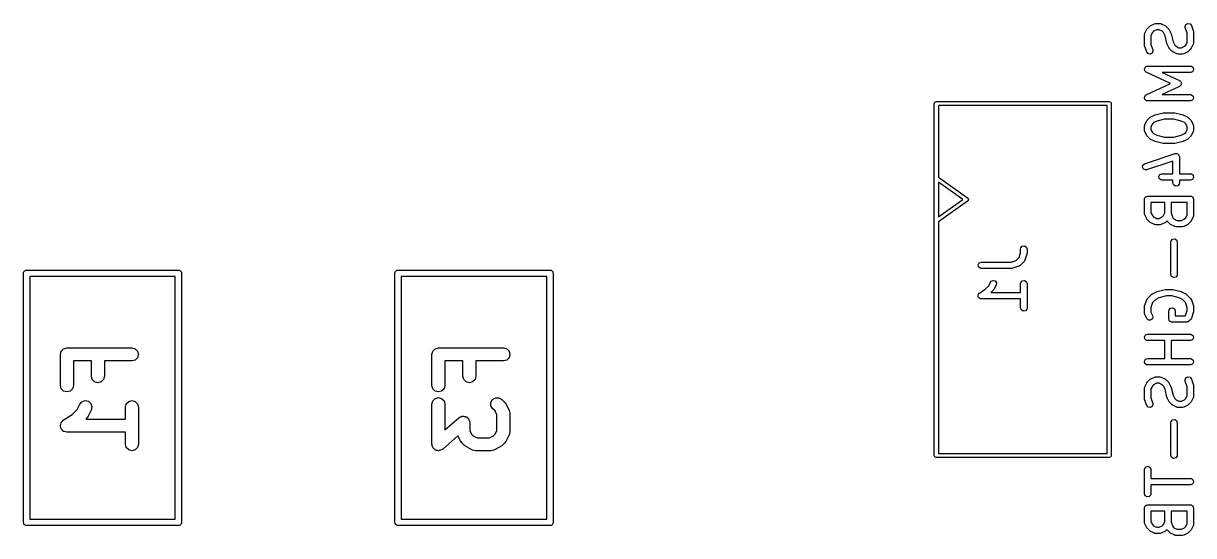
# Model space of a CAD drawing. Extents: x 0.55 to 3.98, y 0.07 to 2.99.
# Drawn here: x 2.905 to 3.984, y 0.074 to 0.546 of the extents above; entities that cross this region are included whole.
import ezdxf

# ---------------------------------------------------------------- set-up
doc = ezdxf.new("R2010")
doc.units = 0
doc.header["$MEASUREMENT"] = 0
doc.layers.add('BLACK', color=7, linetype='CONTINUOUS')

msp = doc.modelspace()

# ---------------------------------------------------------------- linework, layer by layer
at = {"layer": 'BLACK', "linetype": 'CONTINUOUS'}
for p, q in [((3.93934, 0.53723), (3.94122, 0.540979)), ((3.94122, 0.540979), (3.94174, 0.541688)), ((3.94174, 0.541688), (3.94177, 0.541747)), ((3.94177, 0.541747), (3.94365, 0.543621)), ((3.94365, 0.543621), (3.94437, 0.544128)), ((3.94437, 0.544128), (3.94441, 0.544175)), ((3.94441, 0.544175), (3.94816, 0.546049)), ((3.95018, 0.540456), (3.94748, 0.539107)), ((3.94816, 0.546049), (3.94914, 0.546342)), ((3.94914, 0.546342), (3.94932, 0.546301)), ((3.94932, 0.546301), (3.94948, 0.546361)), ((3.94948, 0.546361), (3.95323, 0.546361)), ((3.95254, 0.540456), (3.95018, 0.540456)), ((3.95523, 0.539107), (3.95254, 0.540456)), ((3.95323, 0.546361), (3.95424, 0.546183)), ((3.95424, 0.546183), (3.95438, 0.54607)), ((3.95438, 0.54607), (3.95455, 0.546049)), ((3.95455, 0.546049), (3.9583, 0.544175)), ((3.9583, 0.544175), (3.95901, 0.543649)), ((3.95901, 0.543649), (3.95907, 0.543621)), ((3.95907, 0.543621), (3.96094, 0.541747)), ((3.96094, 0.541747), (3.96145, 0.541024)), ((3.96145, 0.541024), (3.9615, 0.540979)), ((3.9615, 0.540979), (3.96337, 0.53723)), ((3.97653, 0.543489), (3.97727, 0.545367)), ((3.97668, 0.542475), (3.97653, 0.543489)), ((3.9784, 0.537305), (3.97668, 0.542475)), ((3.97727, 0.545367), (3.97905, 0.546329)), ((3.97905, 0.546329), (3.98102, 0.545924)), ((3.98102, 0.545924), (3.98228, 0.544342)), ((3.98228, 0.544342), (3.98415, 0.538718)), ((3.93903, 0.535909), (3.93921, 0.536919)), ((3.93903, 0.526535), (3.93903, 0.535909)), ((3.93921, 0.536919), (3.93932, 0.537054)), ((3.93932, 0.537054), (3.93934, 0.53723)), ((3.94629, 0.53791), (3.94494, 0.535212)), ((3.94494, 0.535212), (3.94494, 0.527015)), ((3.94748, 0.539107), (3.94629, 0.53791)), ((3.95643, 0.53791), (3.95523, 0.539107)), ((3.95795, 0.534879), (3.95643, 0.53791)), ((3.95974, 0.527694), (3.95795, 0.534879)), ((3.96337, 0.53723), (3.96352, 0.536741)), ((3.96352, 0.536741), (3.9636, 0.536625)), ((3.9636, 0.536625), (3.96539, 0.529441)), ((3.96539, 0.529441), (3.96691, 0.52641)), ((3.97705, 0.52641), (3.9784, 0.529107)), ((3.9784, 0.529107), (3.9784, 0.537305)), ((3.98415, 0.538718), (3.98428, 0.537845)), ((3.98428, 0.537845), (3.98431, 0.537784)), ((3.98431, 0.537784), (3.98431, 0.52841)), ((3.93905, 0.526475), (3.93903, 0.526535)), ((3.93918, 0.525602), (3.93905, 0.526475)), ((3.94106, 0.519977), (3.93918, 0.525602)), ((3.94231, 0.518395), (3.94106, 0.519977)), ((3.94429, 0.51799), (3.94231, 0.518395)), ((3.94607, 0.518952), (3.94429, 0.51799)), ((3.94494, 0.527015), (3.94666, 0.521845)), ((3.94681, 0.52083), (3.94607, 0.518952)), ((3.94666, 0.521845), (3.94681, 0.52083)), ((3.95982, 0.527578), (3.95974, 0.527694)), ((3.95996, 0.52709), (3.95982, 0.527578)), ((3.96184, 0.52334), (3.95996, 0.52709)), ((3.96189, 0.523296), (3.96184, 0.52334)), ((3.96239, 0.522573), (3.96189, 0.523296)), ((3.96427, 0.520698), (3.96239, 0.522573)), ((3.96433, 0.520671), (3.96427, 0.520698)), ((3.96503, 0.520145), (3.96433, 0.520671)), ((3.96878, 0.51827), (3.96503, 0.520145)), ((3.96691, 0.52641), (3.9681, 0.525213)), ((3.9681, 0.525213), (3.9708, 0.523864)), ((3.96896, 0.51825), (3.96878, 0.51827)), ((3.9691, 0.518136), (3.96896, 0.51825)), ((3.9701, 0.517958), (3.9691, 0.518136)), ((3.97385, 0.517958), (3.9701, 0.517958)), ((3.9708, 0.523864), (3.97316, 0.523864)), ((3.97316, 0.523864), (3.97585, 0.525213)), ((3.97402, 0.518019), (3.97385, 0.517958)), ((3.97419, 0.517978), (3.97402, 0.518019)), ((3.97518, 0.51827), (3.97419, 0.517978)), ((3.97892, 0.520145), (3.97518, 0.51827)), ((3.97585, 0.525213), (3.97705, 0.52641)), ((3.97897, 0.520192), (3.97892, 0.520145)), ((3.97969, 0.520698), (3.97897, 0.520192)), ((3.98157, 0.522573), (3.97969, 0.520698)), ((3.98159, 0.522631), (3.98157, 0.522573)), ((3.98212, 0.52334), (3.98159, 0.522631)), ((3.98399, 0.52709), (3.98212, 0.52334)), ((3.98401, 0.527265), (3.98399, 0.52709)), ((3.98413, 0.5274), (3.98401, 0.527265)), ((3.98431, 0.52841), (3.98413, 0.5274)), ((3.93904, 0.503782), (3.93914, 0.504163)), ((3.93931, 0.503197), (3.93904, 0.503782)), ((3.93908, 0.504551), (3.9394, 0.50511)), ((3.93914, 0.504163), (3.93908, 0.504551)), ((3.93943, 0.502562), (3.93931, 0.503197)), ((3.9394, 0.50511), (3.93957, 0.505733)), ((3.93973, 0.502308), (3.93943, 0.502562)), ((3.93957, 0.505733), (3.93989, 0.505959)), ((3.93989, 0.501951), (3.93973, 0.502308)), ((3.93989, 0.505959), (3.94009, 0.5063)), ((3.94073, 0.501363), (3.93989, 0.501951)), ((3.94009, 0.5063), (3.94069, 0.506521)), ((3.94069, 0.506521), (3.94122, 0.506891)), ((3.96312, 0.490915), (3.94073, 0.501363)), ((3.94122, 0.506891), (3.94161, 0.506856)), ((3.94161, 0.506856), (3.94198, 0.506991)), ((3.94198, 0.506991), (3.98135, 0.506991)), ((3.98135, 0.501086), (3.95529, 0.501086)), ((3.95529, 0.501086), (3.97135, 0.493591)), ((3.98135, 0.506991), (3.98236, 0.506813)), ((3.98325, 0.501776), (3.98135, 0.501086)), ((3.98236, 0.506813), (3.98391, 0.505515)), ((3.98426, 0.503526), (3.98325, 0.501776)), ((3.98391, 0.505515), (3.98426, 0.503526)), ((3.94073, 0.480467), (3.96312, 0.490915)), ((3.97135, 0.488239), (3.95529, 0.480744)), ((3.97135, 0.493591), (3.97167, 0.493368)), ((3.9719, 0.488781), (3.97135, 0.488239)), ((3.97167, 0.493368), (3.9718, 0.493334)), ((3.9718, 0.493334), (3.97187, 0.493227)), ((3.97187, 0.493227), (3.97219, 0.493002)), ((3.97252, 0.489221), (3.9719, 0.488781)), ((3.97219, 0.493002), (3.97252, 0.492308)), ((3.97252, 0.492308), (3.97296, 0.49168)), ((3.97259, 0.489479), (3.97252, 0.489221)), ((3.97278, 0.489668), (3.97259, 0.489479)), ((3.97285, 0.490431), (3.97278, 0.489668)), ((3.97305, 0.491171), (3.97285, 0.490431)), ((3.97296, 0.49168), (3.97293, 0.491414)), ((3.97293, 0.491414), (3.97305, 0.491171)), ((3.93908, 0.478304), (3.93927, 0.478646)), ((3.93919, 0.477669), (3.93908, 0.478304)), ((3.93913, 0.477026), (3.93919, 0.477669)), ((3.93936, 0.476704), (3.93913, 0.477026)), ((3.93927, 0.478646), (3.93931, 0.479039)), ((3.93931, 0.479039), (3.93976, 0.479495)), ((3.93943, 0.476315), (3.93936, 0.476704)), ((3.93992, 0.475901), (3.93943, 0.476315)), ((3.93976, 0.479495), (3.94009, 0.480053)), ((3.94029, 0.475372), (3.93992, 0.475901)), ((3.94009, 0.480053), (3.94046, 0.480188)), ((3.94067, 0.47527), (3.94029, 0.475372)), ((3.94046, 0.480188), (3.94073, 0.480467)), ((3.94097, 0.475017), (3.94067, 0.47527)), ((3.94198, 0.474839), (3.94097, 0.475017)), ((3.98135, 0.474839), (3.94198, 0.474839)), ((3.95529, 0.480744), (3.98135, 0.480744)), ((3.98135, 0.480744), (3.98236, 0.480566)), ((3.98325, 0.47553), (3.98135, 0.474839)), ((3.98236, 0.480566), (3.98391, 0.479268)), ((3.98426, 0.477279), (3.98325, 0.47553)), ((3.98391, 0.479268), (3.98426, 0.477279)), ((3.74504, 0.472402), (3.74562, 0.473794)), ((3.74504, 0.147598), (3.74504, 0.472402)), ((3.74562, 0.473794), (3.74701, 0.47437)), ((3.74701, 0.47437), (3.90646, 0.47437)), ((3.74898, 0.470433), (3.74898, 0.404523)), ((3.90449, 0.470433), (3.74898, 0.470433)), ((3.90449, 0.149567), (3.90449, 0.470433)), ((3.90646, 0.47437), (3.90785, 0.473794)), ((3.90785, 0.473794), (3.90843, 0.472402)), ((3.90843, 0.472402), (3.90843, 0.147598)), ((3.93934, 0.452865), (3.94122, 0.456615)), ((3.94122, 0.456615), (3.94174, 0.457324)), ((3.94174, 0.457324), (3.94177, 0.457382)), ((3.94177, 0.457382), (3.94365, 0.459257)), ((3.94365, 0.459257), (3.94437, 0.459763)), ((3.94437, 0.459763), (3.94441, 0.45981)), ((3.94441, 0.45981), (3.94816, 0.461685)), ((3.94629, 0.453545), (3.94494, 0.450848)), ((3.94748, 0.454742), (3.94629, 0.453545)), ((3.95051, 0.456258), (3.94748, 0.454742)), ((3.94816, 0.461685), (3.94865, 0.46183)), ((3.94865, 0.46183), (3.94877, 0.461909)), ((3.94877, 0.461909), (3.95627, 0.463783)), ((3.95735, 0.457966), (3.95051, 0.456258)), ((3.95627, 0.463783), (3.95685, 0.463825)), ((3.95685, 0.463825), (3.95698, 0.463871)), ((3.95698, 0.463871), (3.96636, 0.463871)), ((3.96599, 0.457966), (3.95735, 0.457966)), ((3.97282, 0.456258), (3.96599, 0.457966)), ((3.96636, 0.463871), (3.96694, 0.463769)), ((3.96694, 0.463769), (3.96707, 0.463783)), ((3.96707, 0.463783), (3.97457, 0.461909)), ((3.97585, 0.454742), (3.97282, 0.456258)), ((3.97457, 0.461909), (3.97504, 0.461701)), ((3.97504, 0.461701), (3.97518, 0.461685)), ((3.97518, 0.461685), (3.97892, 0.45981)), ((3.97705, 0.453545), (3.97585, 0.454742)), ((3.9784, 0.450848), (3.97705, 0.453545)), ((3.97892, 0.45981), (3.97963, 0.459284)), ((3.97963, 0.459284), (3.97969, 0.459257)), ((3.97969, 0.459257), (3.98157, 0.457382)), ((3.98157, 0.457382), (3.98207, 0.456659)), ((3.98207, 0.456659), (3.98212, 0.456615)), ((3.98212, 0.456615), (3.98399, 0.452865)), ((3.93903, 0.451545), (3.93921, 0.452555)), ((3.93903, 0.447795), (3.93903, 0.451545)), ((3.93909, 0.447629), (3.93903, 0.447795)), ((3.93905, 0.447458), (3.93909, 0.447629)), ((3.93934, 0.446475), (3.93905, 0.447458)), ((3.93921, 0.452555), (3.93932, 0.45269)), ((3.93932, 0.45269), (3.93934, 0.452865)), ((3.94122, 0.442725), (3.93934, 0.446475)), ((3.94126, 0.442681), (3.94122, 0.442725)), ((3.94177, 0.441958), (3.94126, 0.442681)), ((3.94494, 0.450848), (3.94494, 0.448492)), ((3.94494, 0.448492), (3.94629, 0.445795)), ((3.94629, 0.445795), (3.94748, 0.444598)), ((3.94748, 0.444598), (3.95051, 0.443082)), ((3.95051, 0.443082), (3.95735, 0.441374)), ((3.96599, 0.441374), (3.97282, 0.443082)), ((3.97282, 0.443082), (3.97585, 0.444598)), ((3.97585, 0.444598), (3.97705, 0.445795)), ((3.97705, 0.445795), (3.9784, 0.448492)), ((3.9784, 0.448492), (3.9784, 0.450848)), ((3.98212, 0.442725), (3.98159, 0.442016)), ((3.98399, 0.446475), (3.98212, 0.442725)), ((3.98399, 0.452865), (3.98429, 0.451882)), ((3.98401, 0.44665), (3.98399, 0.446475)), ((3.98413, 0.446785), (3.98401, 0.44665)), ((3.98431, 0.447795), (3.98413, 0.446785)), ((3.98429, 0.451882), (3.98425, 0.451711)), ((3.98425, 0.451711), (3.98431, 0.451545)), ((3.98431, 0.451545), (3.98431, 0.447795)), ((3.94365, 0.440083), (3.94177, 0.441958)), ((3.9437, 0.440056), (3.94365, 0.440083)), ((3.94441, 0.43953), (3.9437, 0.440056)), ((3.94816, 0.437655), (3.94441, 0.43953)), ((3.9483, 0.437639), (3.94816, 0.437655)), ((3.94877, 0.437432), (3.9483, 0.437639)), ((3.95627, 0.435557), (3.94877, 0.437432)), ((3.9564, 0.435571), (3.95627, 0.435557)), ((3.95698, 0.435469), (3.9564, 0.435571)), ((3.96636, 0.435469), (3.95698, 0.435469)), ((3.95735, 0.441374), (3.96599, 0.441374)), ((3.96648, 0.435515), (3.96636, 0.435469)), ((3.96707, 0.435557), (3.96648, 0.435515)), ((3.97457, 0.437432), (3.96707, 0.435557)), ((3.97469, 0.43751), (3.97457, 0.437432)), ((3.97518, 0.437655), (3.97469, 0.43751)), ((3.97892, 0.43953), (3.97518, 0.437655)), ((3.97897, 0.439577), (3.97892, 0.43953)), ((3.97969, 0.440083), (3.97897, 0.439577)), ((3.98157, 0.441958), (3.97969, 0.440083)), ((3.98159, 0.442016), (3.98157, 0.441958)), ((3.93917, 0.416851), (3.9673, 0.426225)), ((3.9673, 0.426225), (3.96831, 0.426375)), ((3.96831, 0.426375), (3.96852, 0.426292)), ((3.96852, 0.426292), (3.96874, 0.426331)), ((3.96874, 0.426331), (3.96944, 0.425929)), ((3.96944, 0.425929), (3.97019, 0.425633)), ((3.97019, 0.425633), (3.9703, 0.425434)), ((3.9703, 0.425434), (3.97049, 0.425321)), ((3.97049, 0.425321), (3.97077, 0.424565)), ((3.97077, 0.424565), (3.97115, 0.423856)), ((3.97115, 0.423856), (3.97111, 0.423635)), ((3.97111, 0.423635), (3.97118, 0.423423)), ((3.97118, 0.423423), (3.97118, 0.407628)), ((3.93719, 0.413616), (3.93759, 0.415595)), ((3.93815, 0.41184), (3.93719, 0.413616)), ((3.93759, 0.415595), (3.93917, 0.416851)), ((3.94003, 0.411098), (3.93815, 0.41184)), ((3.94104, 0.411248), (3.94003, 0.411098)), ((3.96528, 0.419327), (3.94104, 0.411248)), ((3.96528, 0.407628), (3.96528, 0.419327)), ((3.74898, 0.404523), (3.77598, 0.385426)), ((3.77144, 0.383819), (3.74898, 0.399701)), ((3.74898, 0.399701), (3.74898, 0.367937)), ((3.9522, 0.405188), (3.95321, 0.406938)), ((3.95255, 0.403199), (3.9522, 0.405188)), ((3.9541, 0.401901), (3.95255, 0.403199)), ((3.95321, 0.406938), (3.95511, 0.407628)), ((3.95511, 0.401723), (3.9541, 0.401901)), ((3.95511, 0.407628), (3.96528, 0.407628)), ((3.96528, 0.401723), (3.95511, 0.401723)), ((3.96528, 0.399051), (3.96528, 0.401723)), ((3.97118, 0.407628), (3.98135, 0.407628)), ((3.98135, 0.401723), (3.97118, 0.401723)), ((3.97118, 0.401723), (3.97118, 0.399051)), ((3.98135, 0.407628), (3.98236, 0.40745)), ((3.98325, 0.402414), (3.98135, 0.401723)), ((3.98236, 0.40745), (3.98391, 0.406152)), ((3.98426, 0.404163), (3.98325, 0.402414)), ((3.98391, 0.406152), (3.98426, 0.404163)), ((3.96597, 0.397153), (3.96528, 0.399051)), ((3.96772, 0.396143), (3.96597, 0.397153)), ((3.96971, 0.396494), (3.96772, 0.396143)), ((3.971, 0.398041), (3.96971, 0.396494)), ((3.97118, 0.399051), (3.971, 0.398041)), ((3.74898, 0.367937), (3.77144, 0.383819)), ((3.77598, 0.382212), (3.74898, 0.363115)), ((3.77598, 0.385426), (3.77617, 0.385137)), ((3.77617, 0.3825), (3.77598, 0.382212)), ((3.77617, 0.385137), (3.77645, 0.384955)), ((3.77645, 0.382682), (3.77617, 0.3825)), ((3.77645, 0.384955), (3.77655, 0.384525)), ((3.77655, 0.383113), (3.77645, 0.382682)), ((3.77655, 0.384525), (3.77679, 0.384152)), ((3.77679, 0.383486), (3.77655, 0.383113)), ((3.77679, 0.384152), (3.77671, 0.383819)), ((3.77671, 0.383819), (3.77679, 0.383486)), ((3.93903, 0.384053), (3.9391, 0.384437)), ((3.93903, 0.37093), (3.93903, 0.384053)), ((3.93908, 0.384566), (3.93914, 0.38468)), ((3.9391, 0.384437), (3.93908, 0.384566)), ((3.93914, 0.38468), (3.93921, 0.385063)), ((3.93921, 0.385063), (3.9397, 0.385651)), ((3.9397, 0.385651), (3.94009, 0.386315)), ((3.94009, 0.386315), (3.94034, 0.386406)), ((3.94034, 0.386406), (3.94051, 0.38661)), ((3.94051, 0.38661), (3.94126, 0.386744)), ((3.94126, 0.386744), (3.94198, 0.387006)), ((3.94198, 0.387006), (3.98135, 0.387006)), ((3.94494, 0.381101), (3.94494, 0.371627)), ((3.95778, 0.381101), (3.94494, 0.381101)), ((3.95778, 0.371627), (3.95778, 0.381101)), ((3.96368, 0.381101), (3.96368, 0.371409)), ((3.9784, 0.381101), (3.96368, 0.381101)), ((3.9784, 0.369752), (3.9784, 0.381101)), ((3.98135, 0.387006), (3.98174, 0.386938)), ((3.98174, 0.386938), (3.98187, 0.386961)), ((3.98187, 0.386961), (3.98198, 0.386896)), ((3.98198, 0.386896), (3.98236, 0.386828)), ((3.98236, 0.386828), (3.98295, 0.386335)), ((3.98295, 0.386335), (3.98362, 0.385951)), ((3.98362, 0.385951), (3.98371, 0.385701)), ((3.98371, 0.385701), (3.98391, 0.38553)), ((3.98391, 0.38553), (3.98404, 0.384774)), ((3.98404, 0.384774), (3.98431, 0.384053)), ((3.98431, 0.384053), (3.98431, 0.369055)), ((3.93909, 0.370764), (3.93903, 0.37093)), ((3.93905, 0.370592), (3.93909, 0.370764)), ((3.93934, 0.369609), (3.93905, 0.370592)), ((3.94122, 0.36586), (3.93934, 0.369609)), ((3.94494, 0.371627), (3.94629, 0.368929)), ((3.94629, 0.368929), (3.94748, 0.367732)), ((3.94748, 0.367732), (3.95018, 0.366384)), ((3.95254, 0.366384), (3.95523, 0.367732)), ((3.95523, 0.367732), (3.95643, 0.368929)), ((3.95643, 0.368929), (3.95778, 0.371627)), ((3.96368, 0.371409), (3.96519, 0.366901)), ((3.96519, 0.366901), (3.96623, 0.365858)), ((3.97585, 0.365858), (3.97705, 0.367055)), ((3.97705, 0.367055), (3.9784, 0.369752)), ((3.98399, 0.367735), (3.98212, 0.363985)), ((3.98401, 0.36791), (3.98399, 0.367735)), ((3.98413, 0.368045), (3.98401, 0.36791)), ((3.98431, 0.369055), (3.98413, 0.368045)), ((3.74898, 0.363115), (3.74898, 0.149567)), ((3.94126, 0.365815), (3.94122, 0.36586)), ((3.94177, 0.365092), (3.94126, 0.365815)), ((3.94365, 0.363218), (3.94177, 0.365092)), ((3.9437, 0.36319), (3.94365, 0.363218)), ((3.94441, 0.362665), (3.9437, 0.36319)), ((3.94816, 0.36079), (3.94441, 0.362665)), ((3.94834, 0.36077), (3.94816, 0.36079)), ((3.94847, 0.360656), (3.94834, 0.36077)), ((3.94948, 0.360478), (3.94847, 0.360656)), ((3.95323, 0.360478), (3.94948, 0.360478)), ((3.95018, 0.366384), (3.95254, 0.366384)), ((3.9534, 0.360538), (3.95323, 0.360478)), ((3.95357, 0.360497), (3.9534, 0.360538)), ((3.95455, 0.36079), (3.95357, 0.360497)), ((3.9583, 0.362665), (3.95455, 0.36079)), ((3.95835, 0.362711), (3.9583, 0.362665)), ((3.95907, 0.363218), (3.95835, 0.362711)), ((3.95993, 0.364076), (3.95907, 0.363218)), ((3.95993, 0.364058), (3.95993, 0.364076)), ((3.96052, 0.363218), (3.95993, 0.364058)), ((3.96239, 0.361343), (3.96052, 0.363218)), ((3.96245, 0.361316), (3.96239, 0.361343)), ((3.96316, 0.36079), (3.96245, 0.361316)), ((3.96691, 0.358915), (3.96316, 0.36079)), ((3.96623, 0.365858), (3.96893, 0.364509)), ((3.96709, 0.358895), (3.96691, 0.358915)), ((3.96722, 0.358781), (3.96709, 0.358895)), ((3.96823, 0.358603), (3.96722, 0.358781)), ((3.97385, 0.358603), (3.96823, 0.358603)), ((3.96893, 0.364509), (3.97316, 0.364509)), ((3.97316, 0.364509), (3.97585, 0.365858)), ((3.97402, 0.358664), (3.97385, 0.358603)), ((3.97419, 0.358623), (3.97402, 0.358664)), ((3.97518, 0.358915), (3.97419, 0.358623)), ((3.97892, 0.36079), (3.97518, 0.358915)), ((3.97897, 0.360837), (3.97892, 0.36079)), ((3.97969, 0.361343), (3.97897, 0.360837)), ((3.98157, 0.363218), (3.97969, 0.361343)), ((3.98159, 0.363276), (3.98157, 0.363218)), ((3.98212, 0.363985), (3.98159, 0.363276)), ((3.9634, 0.344683), (3.96358, 0.345693)), ((3.96358, 0.345693), (3.96488, 0.34724)), ((3.96488, 0.34724), (3.96687, 0.347591)), ((3.96687, 0.347591), (3.96862, 0.346581)), ((3.96862, 0.346581), (3.96931, 0.344683)), ((3.82335, 0.330343), (3.82486, 0.334851)), ((3.82486, 0.338121), (3.82504, 0.339131)), ((3.82486, 0.334851), (3.82486, 0.338121)), ((3.82504, 0.339131), (3.82633, 0.340679)), ((3.82633, 0.340679), (3.82832, 0.341029)), ((3.82832, 0.341029), (3.83007, 0.340019)), ((3.83007, 0.340019), (3.83076, 0.338121)), ((3.83076, 0.338121), (3.83076, 0.334372)), ((3.9634, 0.314687), (3.9634, 0.344683)), ((3.96931, 0.344683), (3.96931, 0.314687)), ((3.78553, 0.323636), (3.78654, 0.325385)), ((3.78654, 0.325385), (3.78844, 0.326076)), ((3.78844, 0.326076), (3.81608, 0.326076)), ((3.81608, 0.326076), (3.82059, 0.327579)), ((3.82059, 0.327579), (3.82335, 0.330343)), ((3.82802, 0.32666), (3.82427, 0.32291)), ((3.8281, 0.32682), (3.82802, 0.32666)), ((3.82825, 0.326912), (3.8281, 0.32682)), ((3.82874, 0.327814), (3.82825, 0.326912)), ((3.83061, 0.333438), (3.82874, 0.327814)), ((3.83076, 0.334372), (3.83061, 0.333503)), ((3.83061, 0.333503), (3.83061, 0.333438)), ((2.90539, 0.315787), (2.90546, 0.316171)), ((2.90539, 0.085787), (2.90539, 0.315787)), ((2.90544, 0.3163), (2.9055, 0.316414)), ((2.90546, 0.316171), (2.90544, 0.3163)), ((2.9055, 0.316414), (2.90557, 0.316797)), ((2.90557, 0.316797), (2.90606, 0.317385)), ((2.90606, 0.317385), (2.90645, 0.318049)), ((2.90645, 0.318049), (2.9067, 0.31814)), ((2.9067, 0.31814), (2.90687, 0.318345)), ((2.90687, 0.318345), (2.90763, 0.318478)), ((2.90763, 0.318478), (2.90835, 0.31874)), ((2.90835, 0.31874), (3.04835, 0.31874)), ((3.04835, 0.31874), (3.04873, 0.318673)), ((3.04873, 0.318673), (3.04886, 0.318695)), ((3.04886, 0.318695), (3.04897, 0.31863)), ((3.04897, 0.31863), (3.04936, 0.318562)), ((3.04936, 0.318562), (3.04994, 0.318069)), ((3.04994, 0.318069), (3.05061, 0.317685)), ((3.05061, 0.317685), (3.0507, 0.317435)), ((3.0507, 0.317435), (3.0509, 0.317264)), ((3.0509, 0.317264), (3.05104, 0.316508)), ((3.05104, 0.316508), (3.0513, 0.315787)), ((3.0513, 0.315787), (3.0513, 0.085787)), ((3.24791, 0.315787), (3.24798, 0.316171)), ((3.24791, 0.085787), (3.24791, 0.315787)), ((3.24796, 0.3163), (3.24802, 0.316414)), ((3.24798, 0.316171), (3.24796, 0.3163)), ((3.24802, 0.316414), (3.24809, 0.316797)), ((3.24809, 0.316797), (3.24858, 0.317385)), ((3.24858, 0.317385), (3.24897, 0.318049)), ((3.24897, 0.318049), (3.24922, 0.31814)), ((3.24922, 0.31814), (3.24939, 0.318345)), ((3.24939, 0.318345), (3.25015, 0.318478)), ((3.25015, 0.318478), (3.25087, 0.31874)), ((3.25087, 0.31874), (3.39087, 0.31874)), ((3.39087, 0.31874), (3.39125, 0.318673)), ((3.39125, 0.318673), (3.39138, 0.318695)), ((3.39138, 0.318695), (3.39149, 0.31863)), ((3.39149, 0.31863), (3.39188, 0.318562)), ((3.39188, 0.318562), (3.39246, 0.318069)), ((3.39246, 0.318069), (3.39313, 0.317685)), ((3.39313, 0.317685), (3.39322, 0.317435)), ((3.39322, 0.317435), (3.39342, 0.317264)), ((3.39342, 0.317264), (3.39356, 0.316508)), ((3.39356, 0.316508), (3.39382, 0.315787)), ((3.39382, 0.315787), (3.39382, 0.085787)), ((3.78588, 0.321647), (3.78553, 0.323636)), ((3.78743, 0.320349), (3.78588, 0.321647)), ((3.78844, 0.320171), (3.78743, 0.320349)), ((3.81656, 0.320171), (3.78844, 0.320171)), ((3.81662, 0.320193), (3.81656, 0.320171)), ((3.8175, 0.320322), (3.81662, 0.320193)), ((3.82312, 0.322197), (3.8175, 0.320322)), ((3.82326, 0.322307), (3.82312, 0.322197)), ((3.82343, 0.322322), (3.82326, 0.322307)), ((3.82427, 0.32291), (3.82343, 0.322322)), ((3.96409, 0.312789), (3.9634, 0.314687)), ((3.96913, 0.313677), (3.96783, 0.31213)), ((3.96931, 0.314687), (3.96913, 0.313677)), ((2.9113, 0.312835), (2.9113, 0.08874)), ((3.04539, 0.312835), (2.9113, 0.312835)), ((3.04539, 0.08874), (3.04539, 0.312835)), ((3.25382, 0.312835), (3.25382, 0.08874)), ((3.38791, 0.312835), (3.25382, 0.312835)), ((3.38791, 0.08874), (3.38791, 0.312835)), ((3.79218, 0.301046), (3.79539, 0.30425)), ((3.79539, 0.30425), (3.79705, 0.307571)), ((3.79705, 0.307571), (3.79766, 0.308395)), ((3.79766, 0.308395), (3.79951, 0.309198)), ((3.79951, 0.309198), (3.80145, 0.308622)), ((3.80233, 0.30493), (3.80046, 0.30118)), ((3.80145, 0.308622), (3.80256, 0.306936)), ((3.80256, 0.306936), (3.80233, 0.30493)), ((3.82486, 0.30625), (3.82504, 0.30726)), ((3.82486, 0.297955), (3.82486, 0.30625)), ((3.82504, 0.30726), (3.82633, 0.308808)), ((3.82633, 0.308808), (3.82832, 0.309158)), ((3.82832, 0.309158), (3.83007, 0.308148)), ((3.83007, 0.308148), (3.83076, 0.30625)), ((3.83076, 0.30625), (3.83076, 0.283753)), ((3.96584, 0.311779), (3.96409, 0.312789)), ((3.96783, 0.31213), (3.96584, 0.311779)), ((3.78553, 0.295515), (3.78562, 0.295662)), ((3.78568, 0.294671), (3.78553, 0.295515)), ((3.78561, 0.295831), (3.78611, 0.296521)), ((3.78562, 0.295662), (3.78561, 0.295831)), ((3.78574, 0.293816), (3.78568, 0.294671)), ((3.78585, 0.293693), (3.78574, 0.293816)), ((3.78588, 0.293526), (3.78585, 0.293693)), ((3.78654, 0.292975), (3.78588, 0.293526)), ((3.78611, 0.296521), (3.78654, 0.297264)), ((3.78654, 0.297264), (3.7867, 0.297322)), ((3.78713, 0.292355), (3.78654, 0.292975)), ((3.7867, 0.297322), (3.7868, 0.297459)), ((3.7868, 0.297459), (3.79218, 0.301046)), ((3.7873, 0.292336), (3.78713, 0.292355)), ((3.78743, 0.292227), (3.7873, 0.292336)), ((3.78844, 0.292049), (3.78743, 0.292227)), ((3.82486, 0.292049), (3.78844, 0.292049)), ((3.7999, 0.300413), (3.79744, 0.297955)), ((3.79744, 0.297955), (3.82486, 0.297955)), ((3.79993, 0.300471), (3.7999, 0.300413)), ((3.80046, 0.30118), (3.79993, 0.300471)), ((3.82486, 0.283753), (3.82486, 0.292049)), ((3.94106, 0.291249), (3.94155, 0.292151)), ((3.94155, 0.292151), (3.9417, 0.292243)), ((3.9417, 0.292243), (3.94177, 0.292403)), ((3.94177, 0.292403), (3.94552, 0.296152)), ((3.94552, 0.296152), (3.94624, 0.296659)), ((3.94624, 0.296659), (3.94629, 0.296706)), ((3.94629, 0.296706), (3.95004, 0.29858)), ((3.94936, 0.291638), (3.94644, 0.28872)), ((3.95239, 0.293153), (3.94936, 0.291638)), ((3.95004, 0.29858), (3.95053, 0.298726)), ((3.95053, 0.298726), (3.95064, 0.298804)), ((3.95064, 0.298804), (3.95814, 0.300679)), ((3.95922, 0.294861), (3.95239, 0.293153)), ((3.95814, 0.300679), (3.95873, 0.30072)), ((3.95873, 0.30072), (3.95886, 0.300767)), ((3.95886, 0.300767), (3.96448, 0.300767)), ((3.96412, 0.294861), (3.95922, 0.294861)), ((3.97095, 0.293153), (3.96412, 0.294861)), ((3.96448, 0.300767), (3.96506, 0.300664)), ((3.96506, 0.300664), (3.9652, 0.300679)), ((3.9652, 0.300679), (3.9727, 0.298804)), ((3.97398, 0.291638), (3.97095, 0.293153)), ((3.9727, 0.298804), (3.97316, 0.298596)), ((3.97316, 0.298596), (3.9733, 0.29858)), ((3.9733, 0.29858), (3.97705, 0.296706)), ((3.9769, 0.28872), (3.97398, 0.291638)), ((3.97705, 0.296706), (3.97776, 0.29618)), ((3.97776, 0.29618), (3.97782, 0.296152)), ((3.97782, 0.296152), (3.98157, 0.292403)), ((3.98157, 0.292403), (3.98215, 0.291563)), ((3.98215, 0.291563), (3.98217, 0.291387)), ((3.98217, 0.291387), (3.98228, 0.291249)), ((3.82555, 0.281855), (3.82486, 0.283753)), ((3.8273, 0.280845), (3.82555, 0.281855)), ((3.82929, 0.281196), (3.8273, 0.280845)), ((3.83058, 0.282743), (3.82929, 0.281196)), ((3.83076, 0.283753), (3.83058, 0.282743)), ((3.93903, 0.284691), (3.93918, 0.28556)), ((3.93903, 0.279066), (3.93903, 0.284691)), ((3.93918, 0.285624), (3.94106, 0.291249)), ((3.93918, 0.28556), (3.93918, 0.285624)), ((3.94644, 0.28872), (3.94494, 0.284211)), ((3.94494, 0.284211), (3.94494, 0.279763)), ((3.96153, 0.280941), (3.96171, 0.281951)), ((3.96153, 0.273442), (3.96153, 0.280941)), ((3.96171, 0.281951), (3.963, 0.283498)), ((3.963, 0.283498), (3.96499, 0.283849)), ((3.96499, 0.283849), (3.96674, 0.282839)), ((3.96674, 0.282839), (3.96743, 0.280941)), ((3.96743, 0.280941), (3.96743, 0.276395)), ((3.9784, 0.284212), (3.9769, 0.28872)), ((3.9769, 0.276912), (3.9784, 0.28142)), ((3.9784, 0.28142), (3.9784, 0.284212)), ((3.98228, 0.291249), (3.98415, 0.285624)), ((3.98415, 0.285624), (3.98428, 0.284751)), ((3.98431, 0.280941), (3.98415, 0.280072)), ((3.98428, 0.284751), (3.98431, 0.284691)), ((3.98431, 0.284691), (3.98431, 0.280941)), ((3.93909, 0.2789), (3.93903, 0.279066)), ((3.93905, 0.278729), (3.93909, 0.2789)), ((3.93934, 0.277746), (3.93905, 0.278729)), ((3.94122, 0.273996), (3.93934, 0.277746)), ((3.94268, 0.272608), (3.94122, 0.273996)), ((3.9447, 0.272487), (3.94268, 0.272608)), ((3.94632, 0.27369), (3.9447, 0.272487)), ((3.94494, 0.279763), (3.9465, 0.276637)), ((3.94679, 0.275654), (3.94632, 0.27369)), ((3.9465, 0.276637), (3.94679, 0.275654)), ((3.96179, 0.272721), (3.96153, 0.273442)), ((3.96192, 0.271966), (3.96179, 0.272721)), ((3.96213, 0.271794), (3.96192, 0.271966)), ((3.96222, 0.271544), (3.96213, 0.271794)), ((3.96288, 0.271161), (3.96222, 0.271544)), ((3.96347, 0.270667), (3.96288, 0.271161)), ((3.96385, 0.2706), (3.96347, 0.270667)), ((3.96397, 0.270534), (3.96385, 0.2706)), ((3.9641, 0.270557), (3.96397, 0.270534)), ((3.96448, 0.270489), (3.9641, 0.270557)), ((3.9776, 0.270489), (3.96448, 0.270489)), ((3.96743, 0.276395), (3.97638, 0.276395)), ((3.97638, 0.276395), (3.9769, 0.276912)), ((3.97821, 0.27071), (3.9776, 0.270489)), ((3.97885, 0.270766), (3.97821, 0.27071)), ((3.97938, 0.271136), (3.97885, 0.270766)), ((3.9795, 0.27118), (3.97938, 0.271136)), ((3.97954, 0.271249), (3.9795, 0.27118)), ((3.97969, 0.271354), (3.97954, 0.271249)), ((3.98157, 0.273229), (3.97969, 0.271354)), ((3.98164, 0.273389), (3.98157, 0.273229)), ((3.98179, 0.273481), (3.98164, 0.273389)), ((3.98228, 0.274383), (3.98179, 0.273481)), ((3.98415, 0.280007), (3.98228, 0.274383)), ((3.98415, 0.280072), (3.98415, 0.280007)), ((3.94009, 0.258831), (3.94198, 0.259522)), ((3.94198, 0.259522), (3.98135, 0.259522)), ((3.98135, 0.259522), (3.98236, 0.259344)), ((3.98236, 0.259344), (3.98391, 0.258046)), ((3.93908, 0.257082), (3.94009, 0.258831)), ((3.93943, 0.255093), (3.93908, 0.257082)), ((3.94097, 0.253795), (3.93943, 0.255093)), ((3.94198, 0.253616), (3.94097, 0.253795)), ((3.95778, 0.253616), (3.94198, 0.253616)), ((3.95778, 0.237025), (3.95778, 0.253616)), ((3.98135, 0.253616), (3.96368, 0.253616)), ((3.96368, 0.253616), (3.96368, 0.237025)), ((3.98325, 0.254307), (3.98135, 0.253616)), ((3.98426, 0.256056), (3.98325, 0.254307)), ((3.98391, 0.258046), (3.98426, 0.256056)), ((2.93949, 0.240787), (2.94029, 0.243787)), ((2.93949, 0.212216), (2.93949, 0.240787)), ((2.94029, 0.243787), (2.94249, 0.245984)), ((2.94249, 0.245984), (2.94549, 0.246787)), ((2.94549, 0.246787), (3.00549, 0.246787)), ((3.00549, 0.246787), (3.00849, 0.245984)), ((3.00849, 0.245984), (3.01069, 0.243787)), ((3.01069, 0.237787), (3.00849, 0.235591)), ((3.01069, 0.243787), (3.01149, 0.240787)), ((3.01149, 0.240787), (3.01069, 0.237787)), ((3.28201, 0.240787), (3.28281, 0.243787)), ((3.28201, 0.212216), (3.28201, 0.240787)), ((3.28281, 0.243787), (3.28501, 0.245984)), ((3.28501, 0.245984), (3.28801, 0.246787)), ((3.28801, 0.246787), (3.34801, 0.246787)), ((3.34801, 0.246787), (3.35101, 0.245984)), ((3.35101, 0.245984), (3.35321, 0.243787)), ((3.35321, 0.237787), (3.35101, 0.235591)), ((3.35321, 0.243787), (3.35401, 0.240787)), ((3.35401, 0.240787), (3.35321, 0.237787)), ((2.96806, 0.234787), (2.95149, 0.234787)), ((2.95149, 0.234787), (2.95149, 0.212216)), ((2.96806, 0.220787), (2.96806, 0.234787)), ((3.00549, 0.234787), (2.98006, 0.234787)), ((2.98006, 0.234787), (2.98006, 0.220787)), ((3.00849, 0.235591), (3.00549, 0.234787)), ((3.31058, 0.234787), (3.29401, 0.234787)), ((3.29401, 0.234787), (3.29401, 0.212216)), ((3.31058, 0.220787), (3.31058, 0.234787)), ((3.34801, 0.234787), (3.32258, 0.234787)), ((3.32258, 0.234787), (3.32258, 0.220787)), ((3.35101, 0.235591), (3.34801, 0.234787)), ((3.93908, 0.234585), (3.94009, 0.236334)), ((3.93943, 0.232596), (3.93908, 0.234585)), ((3.94097, 0.231297), (3.93943, 0.232596)), ((3.94009, 0.236334), (3.94198, 0.237025)), ((3.94198, 0.231119), (3.94097, 0.231297)), ((3.94198, 0.237025), (3.95778, 0.237025)), ((3.98135, 0.231119), (3.94198, 0.231119)), ((3.96368, 0.237025), (3.98135, 0.237025)), ((3.98135, 0.237025), (3.98236, 0.236847)), ((3.98325, 0.23181), (3.98135, 0.231119)), ((3.98236, 0.236847), (3.98391, 0.235548)), ((3.98426, 0.233559), (3.98325, 0.23181)), ((3.98391, 0.235548), (3.98426, 0.233559)), ((2.96886, 0.217787), (2.96806, 0.220787)), ((2.97106, 0.215591), (2.96886, 0.217787)), ((2.97926, 0.217787), (2.97706, 0.215591)), ((2.98006, 0.220787), (2.97926, 0.217787)), ((3.31138, 0.217787), (3.31058, 0.220787)), ((3.31358, 0.215591), (3.31138, 0.217787)), ((3.32178, 0.217787), (3.31958, 0.215591)), ((3.32258, 0.220787), (3.32178, 0.217787)), ((3.94177, 0.215538), (3.94365, 0.217412)), ((3.94365, 0.217412), (3.94437, 0.217919)), ((3.94437, 0.217919), (3.94441, 0.217965)), ((3.94441, 0.217965), (3.94816, 0.21984)), ((3.94816, 0.21984), (3.94914, 0.220133)), ((3.94914, 0.220133), (3.94932, 0.220091)), ((3.94932, 0.220091), (3.94948, 0.220152)), ((3.94948, 0.220152), (3.95323, 0.220152)), ((3.95323, 0.220152), (3.95424, 0.219974)), ((3.95424, 0.219974), (3.95438, 0.21986)), ((3.95438, 0.21986), (3.95455, 0.21984)), ((3.95455, 0.21984), (3.9583, 0.217965)), ((3.9583, 0.217965), (3.95901, 0.217439)), ((3.95901, 0.217439), (3.95907, 0.217412)), ((3.95907, 0.217412), (3.96094, 0.215538)), ((3.97653, 0.21728), (3.97727, 0.219158)), ((3.97668, 0.216265), (3.97653, 0.21728)), ((3.9784, 0.211096), (3.97668, 0.216265)), ((3.97727, 0.219158), (3.97905, 0.22012)), ((3.97905, 0.22012), (3.98102, 0.219715)), ((3.98102, 0.219715), (3.98228, 0.218133)), ((3.98228, 0.218133), (3.98415, 0.212509)), ((2.94029, 0.209216), (2.93949, 0.212216)), ((2.94249, 0.20702), (2.94029, 0.209216)), ((2.94549, 0.206216), (2.94249, 0.20702)), ((2.94849, 0.20702), (2.94549, 0.206216)), ((2.95069, 0.209216), (2.94849, 0.20702)), ((2.95149, 0.212216), (2.95069, 0.209216)), ((2.97406, 0.214787), (2.97106, 0.215591)), ((2.97706, 0.215591), (2.97406, 0.214787)), ((3.28281, 0.209216), (3.28201, 0.212216)), ((3.28501, 0.20702), (3.28281, 0.209216)), ((3.28801, 0.206216), (3.28501, 0.20702)), ((3.29101, 0.20702), (3.28801, 0.206216)), ((3.29321, 0.209216), (3.29101, 0.20702)), ((3.29401, 0.212216), (3.29321, 0.209216)), ((3.31658, 0.214787), (3.31358, 0.215591)), ((3.31958, 0.215591), (3.31658, 0.214787)), ((3.93903, 0.2097), (3.93921, 0.21071)), ((3.93903, 0.200326), (3.93903, 0.2097)), ((3.93921, 0.21071), (3.93932, 0.210845)), ((3.93932, 0.210845), (3.93934, 0.211021)), ((3.93934, 0.211021), (3.94122, 0.21477)), ((3.94122, 0.21477), (3.94174, 0.215479)), ((3.94174, 0.215479), (3.94177, 0.215538)), ((3.94629, 0.211701), (3.94494, 0.209003)), ((3.94494, 0.209003), (3.94494, 0.200805)), ((3.94748, 0.212898), (3.94629, 0.211701)), ((3.95018, 0.214246), (3.94748, 0.212898)), ((3.95254, 0.214246), (3.95018, 0.214246)), ((3.95523, 0.212898), (3.95254, 0.214246)), ((3.95643, 0.211701), (3.95523, 0.212898)), ((3.95795, 0.208669), (3.95643, 0.211701)), ((3.95974, 0.201485), (3.95795, 0.208669)), ((3.96094, 0.215538), (3.96145, 0.214814)), ((3.96145, 0.214814), (3.9615, 0.21477)), ((3.9615, 0.21477), (3.96337, 0.211021)), ((3.96337, 0.211021), (3.96352, 0.210532)), ((3.96352, 0.210532), (3.9636, 0.210416)), ((3.9636, 0.210416), (3.96539, 0.203232)), ((3.9784, 0.202898), (3.9784, 0.211096)), ((3.98415, 0.212509), (3.98428, 0.211635)), ((3.98428, 0.211635), (3.98431, 0.211575)), ((3.98431, 0.211575), (3.98431, 0.202201)), ((2.95484, 0.190056), (2.95727, 0.194899)), ((2.95727, 0.194899), (2.95933, 0.197223)), ((2.95933, 0.197223), (2.96227, 0.198205)), ((2.96227, 0.198205), (2.96532, 0.197583)), ((2.96532, 0.197583), (2.96764, 0.195522)), ((2.96764, 0.195522), (2.96862, 0.192575)), ((2.99949, 0.192216), (3.00029, 0.195216)), ((3.00029, 0.195216), (3.00249, 0.197412)), ((3.00249, 0.197412), (3.00549, 0.198216)), ((3.00549, 0.198216), (3.00849, 0.197412)), ((3.00849, 0.197412), (3.01069, 0.195216)), ((3.01069, 0.195216), (3.01149, 0.192216)), ((3.28201, 0.195073), (3.28281, 0.198073)), ((3.28201, 0.15793), (3.28201, 0.195073)), ((3.28281, 0.198073), (3.28501, 0.200269)), ((3.28501, 0.200269), (3.28801, 0.201073)), ((3.28801, 0.201073), (3.29101, 0.200269)), ((3.29101, 0.200269), (3.29321, 0.198073)), ((3.29321, 0.198073), (3.29401, 0.195073)), ((3.29401, 0.195073), (3.29401, 0.171153)), ((3.3365, 0.196626), (3.33805, 0.199316)), ((3.3365, 0.19352), (3.3365, 0.196626)), ((3.33805, 0.199316), (3.34074, 0.200869)), ((3.34074, 0.200869), (3.34385, 0.200869)), ((3.34385, 0.200869), (3.34654, 0.199316)), ((3.34654, 0.199316), (3.34939, 0.196459)), ((3.34939, 0.196459), (3.34988, 0.195622)), ((3.34988, 0.195622), (3.35052, 0.194899)), ((3.35052, 0.194899), (3.35338, 0.189185)), ((3.93905, 0.200266), (3.93903, 0.200326)), ((3.93918, 0.199392), (3.93905, 0.200266)), ((3.94106, 0.193768), (3.93918, 0.199392)), ((3.94494, 0.200805), (3.94666, 0.195636)), ((3.94681, 0.194621), (3.94607, 0.192743)), ((3.94666, 0.195636), (3.94681, 0.194621)), ((3.95982, 0.201369), (3.95974, 0.201485)), ((3.95996, 0.20088), (3.95982, 0.201369)), ((3.96184, 0.197131), (3.95996, 0.20088)), ((3.96189, 0.197087), (3.96184, 0.197131)), ((3.96239, 0.196364), (3.96189, 0.197087)), ((3.96427, 0.194489), (3.96239, 0.196364)), ((3.96433, 0.194462), (3.96427, 0.194489)), ((3.96503, 0.193936), (3.96433, 0.194462)), ((3.96539, 0.203232), (3.96691, 0.200201)), ((3.96691, 0.200201), (3.9681, 0.199003)), ((3.9681, 0.199003), (3.9708, 0.197655)), ((3.9708, 0.197655), (3.97316, 0.197655)), ((3.97316, 0.197655), (3.97585, 0.199003)), ((3.97585, 0.199003), (3.97705, 0.200201)), ((3.97705, 0.200201), (3.9784, 0.202898)), ((3.97969, 0.194489), (3.97897, 0.193982)), ((3.98157, 0.196364), (3.97969, 0.194489)), ((3.98159, 0.196422), (3.98157, 0.196364)), ((3.98212, 0.197131), (3.98159, 0.196422)), ((3.98399, 0.20088), (3.98212, 0.197131)), ((3.98401, 0.201056), (3.98399, 0.20088)), ((3.98413, 0.201191), (3.98401, 0.201056)), ((3.98431, 0.202201), (3.98413, 0.201191)), ((2.94216, 0.180065), (2.95024, 0.18545)), ((2.95024, 0.18545), (2.95484, 0.190056)), ((2.96514, 0.183818), (2.9645, 0.183096)), ((2.968, 0.189533), (2.96514, 0.183818)), ((2.96862, 0.192575), (2.968, 0.189533)), ((2.99949, 0.181073), (2.99949, 0.192216)), ((3.01149, 0.192216), (3.01149, 0.15793)), ((3.30882, 0.183381), (3.3097, 0.183816)), ((3.3097, 0.183816), (3.31029, 0.183777)), ((3.31029, 0.183777), (3.31087, 0.18393)), ((3.31087, 0.18393), (3.31182, 0.183675)), ((3.31182, 0.183675), (3.3128, 0.18361)), ((3.3128, 0.18361), (3.31329, 0.18328)), ((3.33805, 0.190831), (3.3365, 0.19352)), ((3.34022, 0.188662), (3.33805, 0.190831)), ((3.34201, 0.185085), (3.34022, 0.188662)), ((3.34201, 0.170775), (3.34201, 0.185085)), ((3.35338, 0.189185), (3.35365, 0.187834)), ((3.35365, 0.187834), (3.35401, 0.186502)), ((3.35401, 0.186502), (3.35401, 0.169359)), ((3.94231, 0.192186), (3.94106, 0.193768)), ((3.94429, 0.191781), (3.94231, 0.192186)), ((3.94607, 0.192743), (3.94429, 0.191781)), ((3.96878, 0.192061), (3.96503, 0.193936)), ((3.96896, 0.192041), (3.96878, 0.192061)), ((3.9691, 0.191927), (3.96896, 0.192041)), ((3.9701, 0.191749), (3.9691, 0.191927)), ((3.97385, 0.191749), (3.9701, 0.191749)), ((3.97402, 0.19181), (3.97385, 0.191749)), ((3.97419, 0.191769), (3.97402, 0.19181)), ((3.97518, 0.192061), (3.97419, 0.191769)), ((3.97892, 0.193936), (3.97518, 0.192061)), ((3.97897, 0.193982), (3.97892, 0.193936)), ((2.93949, 0.175073), (2.93984, 0.176393)), ((2.93954, 0.174882), (2.93949, 0.175073)), ((2.9395, 0.174687), (2.93954, 0.174882)), ((2.93994, 0.173393), (2.9395, 0.174687)), ((2.93984, 0.176393), (2.94011, 0.177733)), ((2.94029, 0.172073), (2.93994, 0.173393)), ((2.94011, 0.177733), (2.94024, 0.177882)), ((2.94024, 0.177882), (2.94029, 0.178073)), ((2.94029, 0.178073), (2.94126, 0.179039)), ((2.94126, 0.179039), (2.94216, 0.180065)), ((2.96402, 0.182259), (2.96283, 0.181073)), ((2.96283, 0.181073), (2.99949, 0.181073)), ((2.9645, 0.183096), (2.96402, 0.182259)), ((3.29401, 0.171153), (3.30692, 0.182446)), ((3.30692, 0.182446), (3.30745, 0.182707)), ((3.30745, 0.182707), (3.30787, 0.183126)), ((3.30787, 0.183126), (3.30882, 0.183381)), ((3.31329, 0.18328), (3.31387, 0.183126)), ((3.31387, 0.183126), (3.31456, 0.18243)), ((3.31456, 0.18243), (3.31538, 0.181881)), ((3.31538, 0.181881), (3.31564, 0.181349)), ((3.31564, 0.181349), (3.31606, 0.18093)), ((3.31606, 0.18093), (3.31632, 0.179978)), ((3.31632, 0.179978), (3.31675, 0.179094)), ((3.31675, 0.179094), (3.31671, 0.178503)), ((3.31671, 0.178503), (3.31687, 0.17793)), ((3.31687, 0.17793), (3.31687, 0.170775)), ((3.9634, 0.177829), (3.96358, 0.178839)), ((3.9634, 0.147833), (3.9634, 0.177829)), ((3.96358, 0.178839), (3.96488, 0.180386)), ((3.96488, 0.180386), (3.96687, 0.180737)), ((3.96687, 0.180737), (3.96862, 0.179727)), ((3.96862, 0.179727), (3.96931, 0.177829)), ((3.96931, 0.177829), (3.96931, 0.147833)), ((2.94043, 0.171933), (2.94029, 0.172073)), ((2.9405, 0.171745), (2.94043, 0.171933)), ((2.94152, 0.170843), (2.9405, 0.171745)), ((2.94249, 0.169877), (2.94152, 0.170843)), ((2.94268, 0.169826), (2.94249, 0.169877)), ((2.94283, 0.169695), (2.94268, 0.169826)), ((2.94417, 0.169427), (2.94283, 0.169695)), ((2.94549, 0.169073), (2.94417, 0.169427)), ((2.99949, 0.169073), (2.94549, 0.169073)), ((2.99949, 0.15793), (2.99949, 0.169073)), ((3.30599, 0.165692), (3.29196, 0.153415)), ((3.30836, 0.160961), (3.30599, 0.165692)), ((3.31687, 0.170775), (3.31865, 0.167199)), ((3.31865, 0.167199), (3.32013, 0.165719)), ((3.32013, 0.165719), (3.32371, 0.16393)), ((3.32371, 0.16393), (3.33516, 0.16393)), ((3.33516, 0.16393), (3.33874, 0.165719)), ((3.33874, 0.165719), (3.34022, 0.167199)), ((3.34022, 0.167199), (3.34201, 0.170775)), ((3.35338, 0.166676), (3.35052, 0.160961)), ((3.35365, 0.168027), (3.35338, 0.166676)), ((3.35401, 0.169359), (3.35365, 0.168027)), ((3.00029, 0.15493), (2.99949, 0.15793)), ((3.00249, 0.152734), (3.00029, 0.15493)), ((3.00549, 0.15193), (3.00249, 0.152734)), ((3.00849, 0.152734), (3.00549, 0.15193)), ((3.01069, 0.15493), (3.00849, 0.152734)), ((3.01149, 0.15793), (3.01069, 0.15493)), ((3.28216, 0.157358), (3.28201, 0.15793)), ((3.28212, 0.156766), (3.28216, 0.157358)), ((3.28256, 0.155882), (3.28212, 0.156766)), ((3.28281, 0.15493), (3.28256, 0.155882)), ((3.28323, 0.154511), (3.28281, 0.15493)), ((3.28349, 0.153979), (3.28323, 0.154511)), ((3.28431, 0.153431), (3.28349, 0.153979)), ((3.28501, 0.152734), (3.28431, 0.153431)), ((3.28558, 0.152581), (3.28501, 0.152734)), ((3.28607, 0.152251), (3.28558, 0.152581)), ((3.28706, 0.152185), (3.28607, 0.152251)), ((3.28801, 0.15193), (3.28706, 0.152185)), ((3.28858, 0.152084), (3.28801, 0.15193)), ((3.28917, 0.152044), (3.28858, 0.152084)), ((3.29006, 0.152479), (3.28917, 0.152044)), ((3.29101, 0.152734), (3.29006, 0.152479)), ((3.29143, 0.153153), (3.29101, 0.152734)), ((3.29196, 0.153415), (3.29143, 0.153153)), ((3.309, 0.160239), (3.30836, 0.160961)), ((3.30948, 0.159402), (3.309, 0.160239)), ((3.31234, 0.156545), (3.30948, 0.159402)), ((3.31317, 0.156062), (3.31234, 0.156545)), ((3.3139, 0.155421), (3.31317, 0.156062)), ((3.31961, 0.152564), (3.3139, 0.155421)), ((3.32096, 0.152287), (3.31961, 0.152564)), ((3.32229, 0.15193), (3.32096, 0.152287)), ((3.33658, 0.15193), (3.32229, 0.15193)), ((3.33791, 0.152287), (3.33658, 0.15193)), ((3.33926, 0.152564), (3.33791, 0.152287)), ((3.34498, 0.155421), (3.33926, 0.152564)), ((3.3457, 0.156062), (3.34498, 0.155421)), ((3.34654, 0.156545), (3.3457, 0.156062)), ((3.34939, 0.159402), (3.34654, 0.156545)), ((3.34988, 0.160239), (3.34939, 0.159402)), ((3.35052, 0.160961), (3.34988, 0.160239)), ((3.74562, 0.146206), (3.74504, 0.147598)), ((3.74701, 0.14563), (3.74562, 0.146206)), ((3.90646, 0.14563), (3.74701, 0.14563)), ((3.74898, 0.149567), (3.90449, 0.149567)), ((3.90785, 0.146206), (3.90646, 0.14563)), ((3.90843, 0.147598), (3.90785, 0.146206)), ((3.96409, 0.145935), (3.9634, 0.147833)), ((3.96584, 0.144925), (3.96409, 0.145935)), ((3.96783, 0.145276), (3.96584, 0.144925)), ((3.96913, 0.146823), (3.96783, 0.145276)), ((3.96931, 0.147833), (3.96913, 0.146823)), ((3.93903, 0.134709), (3.93921, 0.135719)), ((3.93903, 0.112212), (3.93903, 0.134709)), ((3.93921, 0.135719), (3.94051, 0.137267)), ((3.94051, 0.137267), (3.9425, 0.137617)), ((3.9425, 0.137617), (3.94425, 0.136607)), ((3.94425, 0.136607), (3.94494, 0.134709)), ((3.94494, 0.134709), (3.94494, 0.126414)), ((3.94494, 0.126414), (3.98135, 0.126414)), ((3.98135, 0.120508), (3.94494, 0.120508)), ((3.94494, 0.120508), (3.94494, 0.112212)), ((3.98135, 0.126414), (3.98236, 0.126236)), ((3.98325, 0.121199), (3.98135, 0.120508)), ((3.98236, 0.126236), (3.98391, 0.124937)), ((3.98426, 0.122948), (3.98325, 0.121199)), ((3.98391, 0.124937), (3.98426, 0.122948)), ((3.93972, 0.110314), (3.93903, 0.112212)), ((3.94147, 0.109304), (3.93972, 0.110314)), ((3.94346, 0.109655), (3.94147, 0.109304)), ((3.94476, 0.111202), (3.94346, 0.109655)), ((3.94494, 0.112212), (3.94476, 0.111202)), ((3.93903, 0.099089), (3.9391, 0.099472)), ((3.93903, 0.085966), (3.93903, 0.099089)), ((3.93908, 0.099602), (3.93914, 0.099715)), ((3.9391, 0.099472), (3.93908, 0.099602)), ((3.93914, 0.099715), (3.93921, 0.100099)), ((3.93921, 0.100099), (3.9397, 0.100686)), ((3.9397, 0.100686), (3.94009, 0.101351)), ((3.94009, 0.101351), (3.94034, 0.101442)), ((3.94034, 0.101442), (3.94051, 0.101646)), ((3.94051, 0.101646), (3.94126, 0.101779)), ((3.94126, 0.101779), (3.94198, 0.102042)), ((3.94198, 0.102042), (3.98135, 0.102042)), ((3.98135, 0.102042), (3.98174, 0.101974)), ((3.98174, 0.101974), (3.98187, 0.101997)), ((3.98187, 0.101997), (3.98198, 0.101931)), ((3.98198, 0.101931), (3.98236, 0.101864)), ((3.98236, 0.101864), (3.98295, 0.10137)), ((3.98295, 0.10137), (3.98362, 0.100987)), ((3.98362, 0.100987), (3.98371, 0.100737)), ((3.98371, 0.100737), (3.98391, 0.100565)), ((3.98391, 0.100565), (3.98404, 0.09981)), ((3.98404, 0.09981), (3.98431, 0.099089)), ((3.98431, 0.099089), (3.98431, 0.084091)), ((2.9113, 0.08874), (3.04539, 0.08874)), ((3.25382, 0.08874), (3.38791, 0.08874)), ((3.94494, 0.096136), (3.94494, 0.086663)), ((3.95778, 0.096136), (3.94494, 0.096136)), ((3.94494, 0.086663), (3.94629, 0.083965)), ((3.95643, 0.083965), (3.95778, 0.086663)), ((3.95778, 0.086663), (3.95778, 0.096136)), ((3.96368, 0.096136), (3.96368, 0.086445)), ((3.9784, 0.096136), (3.96368, 0.096136)), ((3.96368, 0.086445), (3.96519, 0.081936)), ((3.9784, 0.084788), (3.9784, 0.096136)), ((2.90566, 0.085067), (2.90539, 0.085787)), ((2.90579, 0.084311), (2.90566, 0.085067)), ((2.90599, 0.08414), (2.90579, 0.084311)), ((2.90608, 0.083889), (2.90599, 0.08414)), ((2.90675, 0.083506), (2.90608, 0.083889)), ((2.90734, 0.083013), (2.90675, 0.083506)), ((2.90772, 0.082945), (2.90734, 0.083013)), ((2.90783, 0.082879), (2.90772, 0.082945)), ((2.90796, 0.082902), (2.90783, 0.082879)), ((2.90835, 0.082835), (2.90796, 0.082902)), ((3.04835, 0.082835), (2.90835, 0.082835)), ((3.04907, 0.083097), (3.04835, 0.082835)), ((3.04982, 0.08323), (3.04907, 0.083097)), ((3.04999, 0.083434), (3.04982, 0.08323)), ((3.05024, 0.083526), (3.04999, 0.083434)), ((3.05063, 0.08419), (3.05024, 0.083526)), ((3.05112, 0.084778), (3.05063, 0.08419)), ((3.05119, 0.085161), (3.05112, 0.084778)), ((3.05125, 0.085275), (3.05119, 0.085161)), ((3.0513, 0.085787), (3.05123, 0.085404)), ((3.05123, 0.085404), (3.05125, 0.085275)), ((3.24818, 0.085067), (3.24791, 0.085787)), ((3.24831, 0.084311), (3.24818, 0.085067)), ((3.24851, 0.08414), (3.24831, 0.084311)), ((3.2486, 0.083889), (3.24851, 0.08414)), ((3.24927, 0.083506), (3.2486, 0.083889)), ((3.24986, 0.083013), (3.24927, 0.083506)), ((3.25024, 0.082945), (3.24986, 0.083013)), ((3.25035, 0.082879), (3.25024, 0.082945)), ((3.25048, 0.082902), (3.25035, 0.082879)), ((3.25087, 0.082835), (3.25048, 0.082902)), ((3.39087, 0.082835), (3.25087, 0.082835)), ((3.39159, 0.083097), (3.39087, 0.082835)), ((3.39234, 0.08323), (3.39159, 0.083097)), ((3.39251, 0.083434), (3.39234, 0.08323)), ((3.39276, 0.083526), (3.39251, 0.083434)), ((3.39315, 0.08419), (3.39276, 0.083526)), ((3.39364, 0.084778), (3.39315, 0.08419)), ((3.39371, 0.085161), (3.39364, 0.084778)), ((3.39377, 0.085275), (3.39371, 0.085161)), ((3.39382, 0.085787), (3.39375, 0.085404)), ((3.39375, 0.085404), (3.39377, 0.085275)), ((3.93909, 0.0858), (3.93903, 0.085966)), ((3.93905, 0.085628), (3.93909, 0.0858)), ((3.93934, 0.084645), (3.93905, 0.085628)), ((3.94122, 0.080895), (3.93934, 0.084645)), ((3.94126, 0.080851), (3.94122, 0.080895)), ((3.94177, 0.080128), (3.94126, 0.080851)), ((3.94365, 0.078253), (3.94177, 0.080128)), ((3.9437, 0.078226), (3.94365, 0.078253)), ((3.94441, 0.0777), (3.9437, 0.078226)), ((3.94816, 0.075825), (3.94441, 0.0777)), ((3.94629, 0.083965), (3.94748, 0.082768)), ((3.94748, 0.082768), (3.95018, 0.081419)), ((3.94834, 0.075805), (3.94816, 0.075825)), ((3.94847, 0.075692), (3.94834, 0.075805)), ((3.94948, 0.075514), (3.94847, 0.075692)), ((3.95018, 0.081419), (3.95254, 0.081419)), ((3.95254, 0.081419), (3.95523, 0.082768)), ((3.9534, 0.075574), (3.95323, 0.075514)), ((3.95357, 0.075533), (3.9534, 0.075574)), ((3.95455, 0.075825), (3.95357, 0.075533)), ((3.9583, 0.0777), (3.95455, 0.075825)), ((3.95523, 0.082768), (3.95643, 0.083965)), ((3.95835, 0.077747), (3.9583, 0.0777)), ((3.95907, 0.078253), (3.95835, 0.077747)), ((3.95993, 0.079112), (3.95907, 0.078253)), ((3.95993, 0.079093), (3.95993, 0.079112)), ((3.96052, 0.078253), (3.95993, 0.079093)), ((3.96239, 0.076379), (3.96052, 0.078253)), ((3.96245, 0.076351), (3.96239, 0.076379)), ((3.96316, 0.075825), (3.96245, 0.076351)), ((3.96691, 0.073951), (3.96316, 0.075825)), ((3.96519, 0.081936), (3.96623, 0.080893)), ((3.96623, 0.080893), (3.96893, 0.079544)), ((3.96893, 0.079544), (3.97316, 0.079544)), ((3.97316, 0.079544), (3.97585, 0.080893)), ((3.97892, 0.075825), (3.97518, 0.073951)), ((3.97585, 0.080893), (3.97705, 0.08209)), ((3.97705, 0.08209), (3.9784, 0.084788)), ((3.97897, 0.075872), (3.97892, 0.075825)), ((3.97969, 0.076379), (3.97897, 0.075872)), ((3.98157, 0.078253), (3.97969, 0.076379)), ((3.98159, 0.078312), (3.98157, 0.078253)), ((3.98212, 0.079021), (3.98159, 0.078312)), ((3.98399, 0.08277), (3.98212, 0.079021)), ((3.98401, 0.082946), (3.98399, 0.08277)), ((3.98413, 0.083081), (3.98401, 0.082946)), ((3.98431, 0.084091), (3.98413, 0.083081)), ((3.95323, 0.075514), (3.94948, 0.075514)), ((3.96709, 0.07393), (3.96691, 0.073951)), ((3.96722, 0.073817), (3.96709, 0.07393)), ((3.96823, 0.073639), (3.96722, 0.073817)), ((3.97385, 0.073639), (3.96823, 0.073639)), ((3.97402, 0.073699), (3.97385, 0.073639)), ((3.97419, 0.073658), (3.97402, 0.073699)), ((3.97518, 0.073951), (3.97419, 0.073658))]:
    msp.add_line(p, q, dxfattribs=at)

doc.saveas('drawing.dxf')
